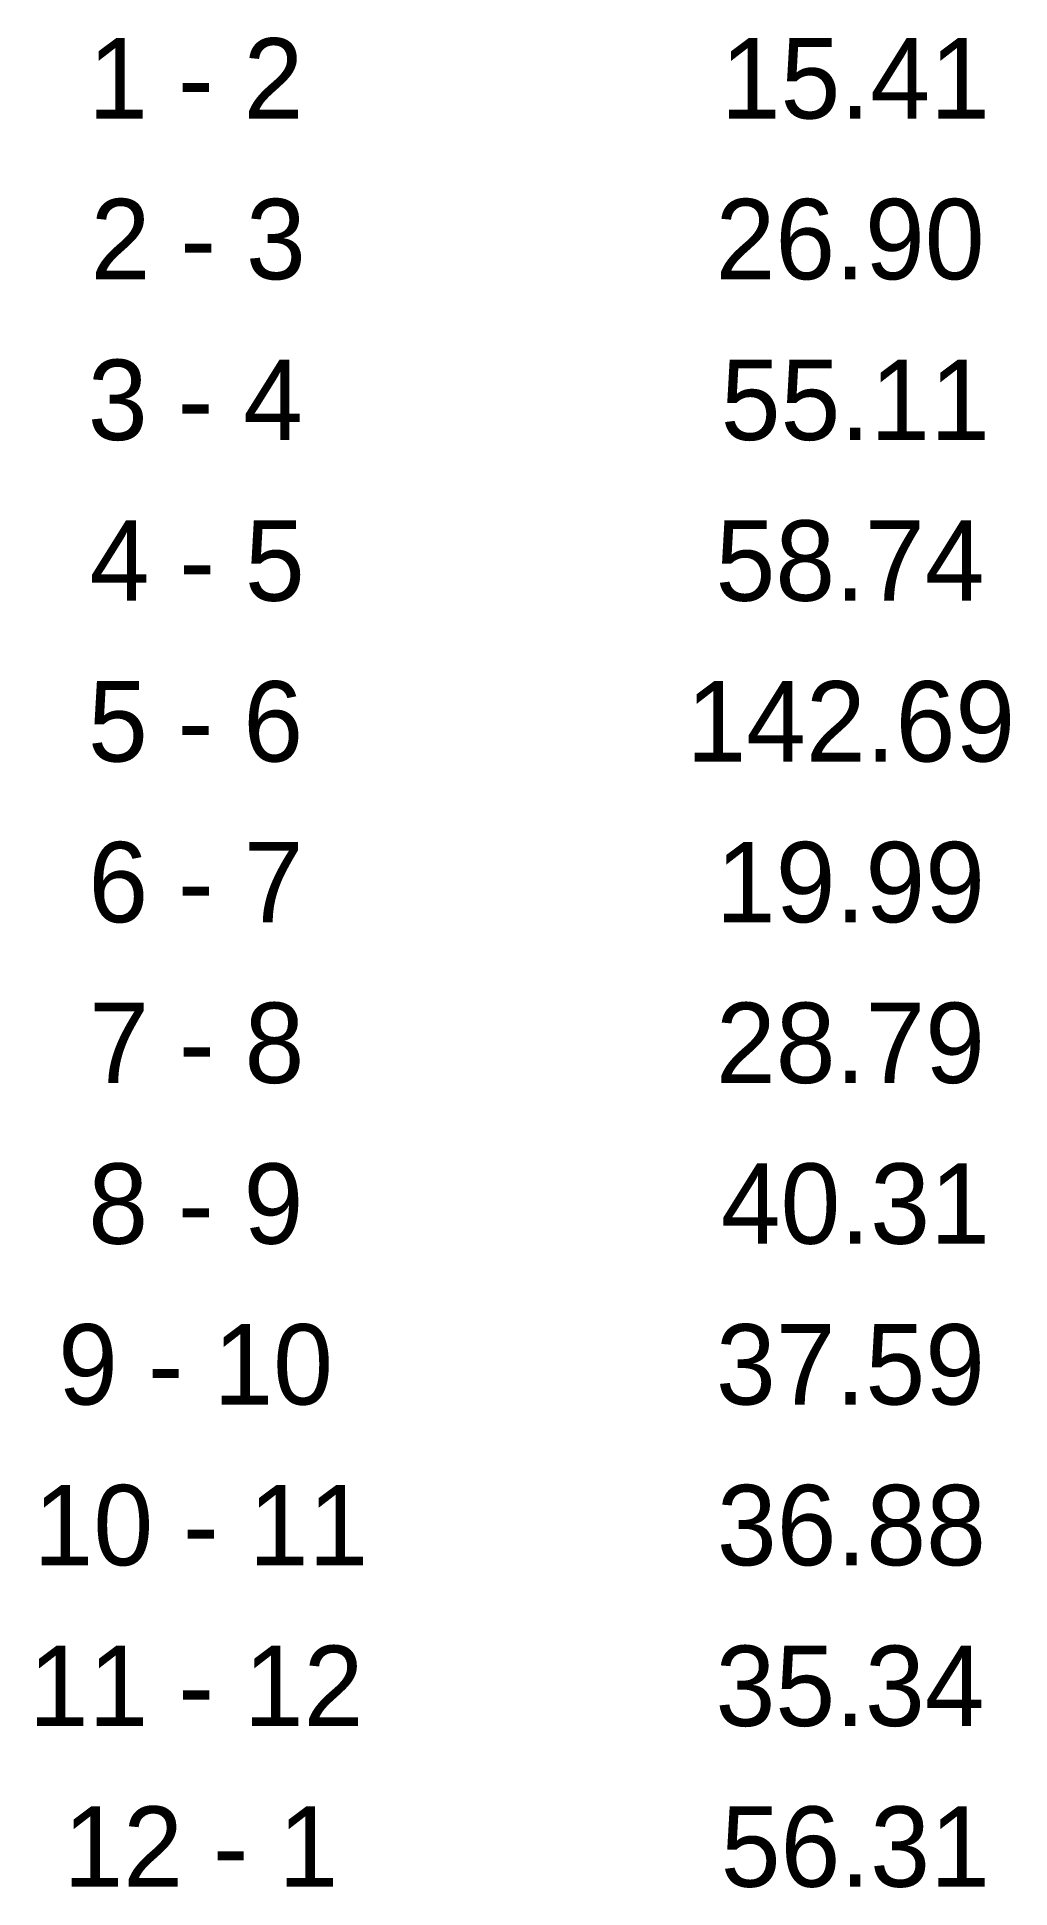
# Model space of a CAD drawing. Extents: x 532298 to 535809, y 1847358 to 1847970.
# Drawn here: x 532297.9 to 532370.5, y 1847358 to 1847496.2 of the extents above.
import ezdxf

# ---------------------------------------------------------------- set-up
doc = ezdxf.new("R2010")
doc.units = 0
doc.layers.add('Level 52', color=7, linetype='Continuous')

msp = doc.modelspace()

# ---------------------------------------------------------------- texts
at = {"layer": 'Level 52'}
for s, p in [('1 - 2', (532301.71, 1847490.11)), ('15.41', (532348.92, 1847490.11)), ('2 - 3', (532301.89, 1847478.11)), ('26.90', (532348.53, 1847478.11)), ('3 - 4', (532301.68, 1847466.11)), ('55.11', (532348.92, 1847466.11)), ('4 - 5', (532301.81, 1847454.11)), ('58.74', (532348.53, 1847454.11)), ('5 - 6', (532301.69, 1847442.11)), ('142.69', (532346.35, 1847442.11)), ('6 - 7', (532301.72, 1847430.11)), ('19.99', (532348.56, 1847430.11)), ('7 - 8', (532301.78, 1847418.11)), ('28.79', (532348.56, 1847418.11)), ('8 - 9', (532301.71, 1847406.11)), ('40.31', (532348.92, 1847406.11)), ('9 - 10', (532299.46, 1847394.11)), ('37.59', (532348.56, 1847394.11)), ('10 - 11', (532297.63, 1847382.11)), ('36.88', (532348.63, 1847382.11)), ('11 - 12', (532297.27, 1847370.11)), ('35.34', (532348.53, 1847370.11)), ('12 - 1', (532299.85, 1847358.11)), ('56.31', (532348.92, 1847358.11))]:
    msp.add_text(s, height=6, dxfattribs=at).set_placement(p)

doc.saveas('drawing.dxf')
